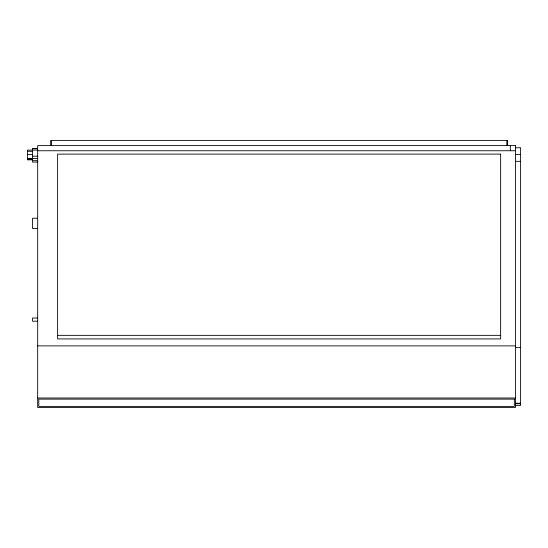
<?xml version="1.0" encoding="UTF-8"?>
<svg xmlns="http://www.w3.org/2000/svg" width="548" height="548" viewBox="0 0 548 548"><rect width="100%" height="100%" fill="white"/><g stroke="black" fill="none" stroke-linecap="round" stroke-linejoin="round"><path stroke-width="0.82" d="M515.463 147.741L520.6 147.741L520.6 405.397L515.463 405.397M37.675 148.446L32.538 148.446L32.538 162.071L37.675 162.071M32.538 148.714L37.675 148.714M37.675 150.09L27.4 150.118L27.4 159.838L32.538 159.838M37.675 150.748L515.463 150.748M27.4 151.31L32.538 151.31M27.4 154.563L32.538 154.563M515.463 154.529L520.6 154.529M32.538 156.201L37.675 156.201M32.538 158.441L37.675 158.441M27.4 158.646L32.538 158.646M27.4 159.016L32.538 159.016M32.538 160.68L37.675 160.68M515.463 161.331L520.6 161.331M37.675 218.241L32.538 218.241L32.538 228.509L37.675 228.509M37.675 318.018L32.538 318.018L32.538 321.19L37.675 321.19M57.629 335.349L500.646 335.349M37.675 345.877L515.463 345.877M515.463 347.617L520.6 347.617M37.675 397.999L515.463 397.999M515.463 403.239L520.6 403.239M515.463 403.746L520.6 403.746M510.325 145.61L510.325 150.748M507.633 145.61L507.633 140.473L50.642 140.473L50.642 145.61M506.811 140.473L506.811 145.61M51.464 140.473L51.464 145.61M515.463 145.61L37.675 145.61L37.675 407.527L515.463 407.527L515.463 145.61M500.646 154.118L57.629 154.118L57.629 338.924L500.646 338.924L500.646 154.118M514.332 399.129L38.805 399.129L38.805 406.397L514.332 406.397L514.332 399.129"/></g></svg>
